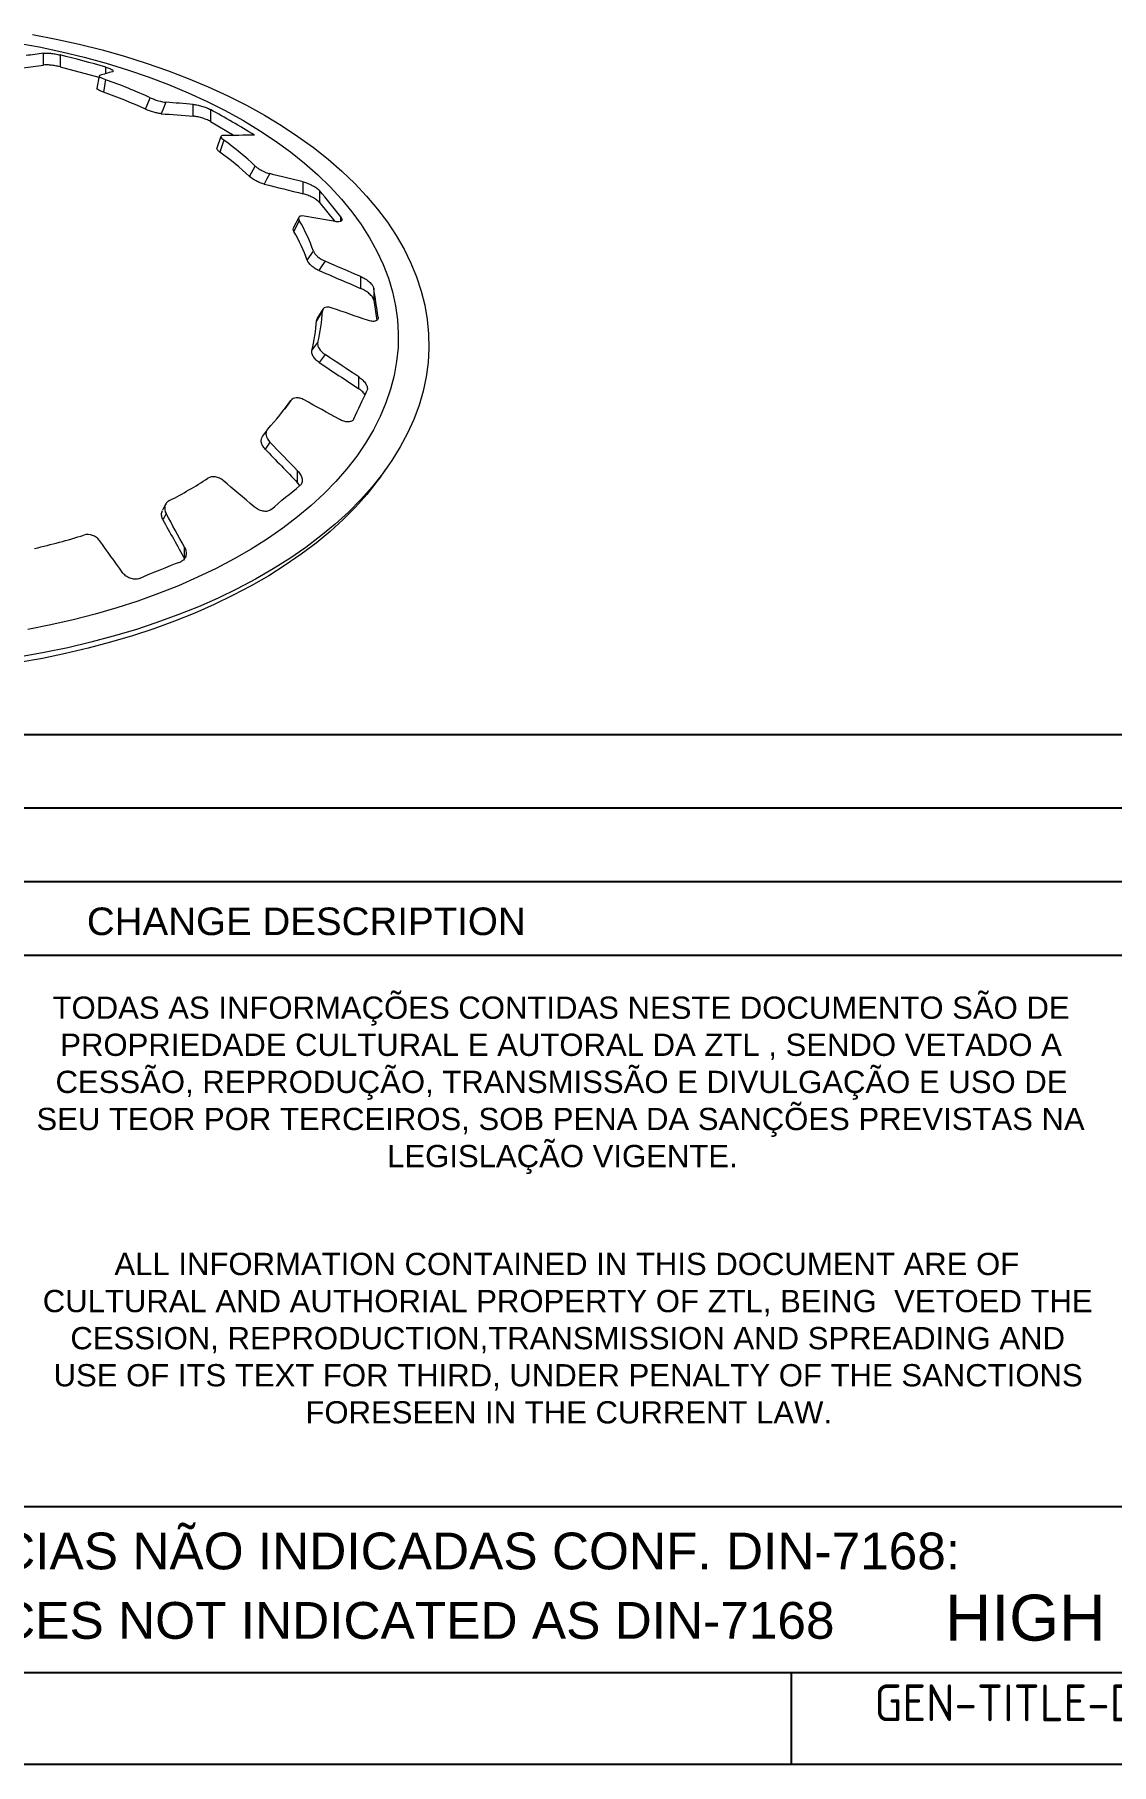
# Model space of a CAD drawing. Header units: millimetres. Extents: x 4510 to 4691, y 1198 to 1451.
# Drawn here: x 4570.6 to 4623.3, y 1197.9 to 1282.5 of the extents above; entities that cross this region are included whole.
import ezdxf
from ezdxf.enums import TextEntityAlignment as Align

# ---------------------------------------------------------------- set-up
doc = ezdxf.new("R2010")
doc.units = ezdxf.units.MM
doc.styles.add('ACISOTS', font='isocp.shx', dxfattribs={"height": 1})
doc.styles.get("Standard").update_dxf_attribs({"font": 'arial.ttf'})

msp = doc.modelspace()

# ---------------------------------------------------------------- linework, layer by layer
at = {"color": 7, "linetype": 'Continuous', "lineweight": 15}
for p, q in [((4571.022, 1281.057), (4571.022, 1281.637)), ((4571.831, 1281.55), (4571.831, 1280.97)), ((4571.831, 1280.97), (4573.725, 1280.46)), ((4573.736, 1280.522), (4573.629, 1279.91)), ((4574.056, 1280.341), (4573.948, 1279.729)), ((4576.013, 1278.894), (4576.242, 1279.458)), ((4578.34, 1278.553), (4578.34, 1279.133)), ((4579.189, 1278.877), (4579.189, 1278.297)), ((4579.189, 1278.297), (4580.356, 1277.615)), ((4579.699, 1277.567), (4579.502, 1276.986)), ((4579.85, 1277.375), (4579.652, 1276.794)), ((4581.098, 1275.602), (4581.38, 1276.113)), ((4583.733, 1274.756), (4583.733, 1275.336)), ((4584.52, 1274.913), (4584.52, 1274.333)), ((4584.52, 1274.333), (4585.275, 1273.398)), ((4583.507, 1273.603), (4583.243, 1273.068)), ((4583.536, 1273.444), (4583.272, 1272.91)), ((4583.925, 1271.504), (4584.227, 1271.956)), ((4586.551, 1270.122), (4586.551, 1270.702)), ((4587.18, 1270.136), (4587.18, 1269.556)), ((4584.672, 1269.022), (4584.373, 1268.545)), ((4584.696, 1269.115), (4584.398, 1268.638)), ((4587.18, 1269.556), (4587.331, 1268.563)), ((4584.373, 1268.545), (4584.404, 1268.634)), ((4584.153, 1267.095), (4584.439, 1267.487)), ((4586.454, 1265.212), (4586.454, 1265.792)), ((4583.119, 1264.642), (4582.822, 1264.226)), ((4581.96, 1263.214), (4581.726, 1262.875)), ((4587.525, 1260.928), (4587.799, 1261.312)), ((4583.453, 1260.617), (4583.453, 1261.197)), ((4583.567, 1260.475), (4583.453, 1260.617)), ((4576.992, 1259.567), (4576.838, 1259.268)), ((4577.912, 1256.892), (4577.912, 1257.472))]:
    msp.add_line(p, q, dxfattribs=at)
at = {"color": 8, "linetype": 'Continuous', "lineweight": 15}
for p, q in [((4574.066, 1280.636), (4574.066, 1280.948)), ((4585.562, 1273.407), (4585.562, 1273.623))]:
    msp.add_line(p, q, dxfattribs=at)
for p, q in [((4528.431, 1248.301), (4686.831, 1248.301)), ((4528.431, 1248.301), (4642.954, 1248.301)), ((4642.954, 1244.701), (4528.431, 1244.701)), ((4528.431, 1241.101), (4642.954, 1241.101)), ((4528.431, 1237.501), (4623.831, 1237.501)), ((4623.831, 1210.501), (4528.431, 1210.501)), ((4528.431, 1202.401), (4686.831, 1202.401)), ((4528.431, 1202.401), (4686.831, 1202.401))]:
    msp.add_line(p, q)
at = {"color": 135, "lineweight": 25}
for p, q in [((4607.631, 1197.901), (4607.631, 1202.401)), ((4691.331, 1197.901), (4510.431, 1197.901))]:
    msp.add_line(p, q, dxfattribs=at)
at = {"color": 7, "linetype": 'Continuous', "lineweight": 15, "flags": 128}
for points in [[(4570.475, 1282.546), (4571.63, 1282.325), (4572.766, 1282.074), (4573.882, 1281.795), (4574.976, 1281.487), (4576.045, 1281.151), (4577.087, 1280.789), (4578.101, 1280.4), (4579.084, 1279.986), (4580.034, 1279.548), (4580.949, 1279.085), (4581.828, 1278.599)], [(4569.682, 1282.147), (4570.81, 1281.94), (4571.921, 1281.704), (4573.012, 1281.439), (4574.081, 1281.146), (4575.126, 1280.824), (4576.144, 1280.476), (4577.134, 1280.101), (4578.093, 1279.701), (4579.02, 1279.276), (4579.912, 1278.827), (4580.768, 1278.355)], [(4577.01, 1279.237), (4576.893, 1278.95), (4576.781, 1278.675)], [(4581.828, 1278.599), (4582.67, 1278.092), (4583.471, 1277.563), (4584.231, 1277.015), (4584.948, 1276.447), (4585.622, 1275.862), (4586.249, 1275.261), (4586.83, 1274.644), (4587.363, 1274.012), (4587.848, 1273.368), (4588.282, 1272.712), (4588.666, 1272.045), (4588.998, 1271.369), (4589.278, 1270.686), (4589.505, 1269.996), (4589.68, 1269.301), (4589.801, 1268.602), (4589.868, 1267.9), (4589.881, 1267.198), (4589.841, 1266.496), (4589.747, 1265.796), (4589.599, 1265.099), (4589.398, 1264.406), (4589.144, 1263.719), (4588.838, 1263.039), (4588.48, 1262.368), (4588.071, 1261.706), (4587.612, 1261.056), (4587.103, 1260.418), (4586.546, 1259.793), (4585.941, 1259.184), (4585.291, 1258.59), (4584.595, 1258.014), (4583.856, 1257.456), (4583.075, 1256.917), (4582.254, 1256.399), (4581.394, 1255.903), (4580.496, 1255.428), (4579.563, 1254.977), (4578.596, 1254.551), (4577.598, 1254.149), (4576.57, 1253.774), (4575.514, 1253.425), (4574.432, 1253.103), (4573.327, 1252.81), (4572.2, 1252.544), (4571.054, 1252.308), (4569.892, 1252.102)], [(4580.768, 1278.355), (4581.586, 1277.86), (4582.363, 1277.345), (4583.1, 1276.811), (4583.794, 1276.257), (4584.443, 1275.685), (4585.046, 1275.098), (4585.603, 1274.494), (4586.111, 1273.877), (4586.57, 1273.248), (4586.979, 1272.606), (4587.337, 1271.955), (4587.644, 1271.295), (4587.898, 1270.628), (4588.099, 1269.954), (4588.247, 1269.276), (4588.341, 1268.595), (4588.381, 1267.912), (4588.368, 1267.229), (4588.301, 1266.547), (4588.179, 1265.867), (4588.005, 1265.191), (4587.777, 1264.52), (4587.497, 1263.856), (4587.165, 1263.201), (4586.781, 1262.554), (4586.347, 1261.919), (4585.863, 1261.295), (4585.33, 1260.685), (4584.75, 1260.089), (4584.124, 1259.509), (4583.452, 1258.947), (4582.737, 1258.402), (4581.98, 1257.877), (4581.182, 1257.372), (4580.345, 1256.889), (4579.47, 1256.428), (4578.561, 1255.991), (4577.618, 1255.578), (4576.643, 1255.191), (4575.638, 1254.829), (4574.607, 1254.494), (4573.55, 1254.187), (4572.469, 1253.907), (4571.368, 1253.657), (4570.248, 1253.435)], [(4582.093, 1275.742), (4581.949, 1275.482), (4581.81, 1275.232)], [(4584.798, 1271.454), (4584.644, 1271.224), (4584.496, 1271.003)], [(4584.8, 1266.89), (4584.655, 1266.691), (4584.515, 1266.5)], [(4582.098, 1262.602), (4581.979, 1262.429), (4581.864, 1262.264)], [(4587.525, 1260.928), (4587.339, 1260.675), (4586.836, 1260.044), (4586.285, 1259.426), (4585.687, 1258.823), (4585.043, 1258.236), (4584.355, 1257.666), (4583.624, 1257.114), (4582.852, 1256.581), (4582.039, 1256.069), (4581.188, 1255.577), (4580.3, 1255.108), (4579.377, 1254.662), (4578.421, 1254.24), (4577.434, 1253.843), (4576.417, 1253.472), (4575.372, 1253.127), (4574.302, 1252.808), (4573.209, 1252.518), (4572.094, 1252.256), (4570.961, 1252.022), (4569.81, 1251.817)], [(4577.018, 1259.105), (4576.939, 1258.953), (4576.864, 1258.807)]]:
    msp.add_lwpolyline(points, dxfattribs=at)
at = {"color": 7, "linetype": 'Continuous', "lineweight": 15}
for centre, radius, start, end in [((4565.181, 1255.239), 26.624, 65.4531, 70.52769), ((4565.144, 1254.977), 26.271, 65.56079, 70.42), ((4570.543, 1264.527), 15.864, 46.91217, 54.07992), ((4570.435, 1264.142), 15.653, 47.06425, 53.92785), ((4575.766, 1268.933), 8.985, 19.66142, 30.1355), ((4575.589, 1268.489), 8.864, 19.88338, 29.91355), ((4577.065, 1269.39), 7.616, 345.53457, 357.2301), ((4576.87, 1268.941), 7.513, 345.78223, 356.98243), ((4573.437, 1271.309), 11.755, 316.69303, 325.44746), ((4567.63, 1278.463), 21.013, 297.02612, 302.96851), ((4563.5, 1288.522), 31.913, 282.81802, 287.31499)]:
    msp.add_arc(centre, radius, start, end, dxfattribs=at)
for points in [[(4571.022, 1281.637), (4570.736, 1281.597), (4570.449, 1281.558), (4570.163, 1281.518)], [(4574.066, 1280.948), (4573.321, 1281.166), (4572.576, 1281.367), (4571.831, 1281.55)], [(4570.015, 1280.917), (4570.351, 1280.964), (4570.686, 1281.011), (4571.022, 1281.057)], [(4574.387, 1280.731), (4574.181, 1280.67), (4573.975, 1280.609), (4573.768, 1280.548)], [(4578.34, 1279.133), (4577.897, 1279.168), (4577.453, 1279.203), (4577.01, 1279.237)], [(4576.781, 1278.675), (4577.301, 1278.635), (4577.82, 1278.594), (4578.34, 1278.553)], [(4581.342, 1277.619), (4580.626, 1278.064), (4579.908, 1278.484), (4579.189, 1278.877)], [(4581.342, 1277.619), (4580.836, 1277.617), (4580.33, 1277.616), (4579.823, 1277.613)], [(4583.733, 1275.336), (4583.186, 1275.471), (4582.64, 1275.607), (4582.093, 1275.742)], [(4581.81, 1275.232), (4582.451, 1275.073), (4583.092, 1274.915), (4583.733, 1274.756)], [(4585.562, 1273.623), (4585.214, 1274.071), (4584.867, 1274.501), (4584.52, 1274.913)], [(4585.302, 1273.393), (4584.793, 1273.482), (4584.283, 1273.572), (4583.774, 1273.661)], [(4586.551, 1270.702), (4585.967, 1270.953), (4585.382, 1271.204), (4584.798, 1271.454)], [(4584.496, 1271.003), (4585.181, 1270.71), (4585.866, 1270.416), (4586.551, 1270.122)], [(4587.395, 1268.718), (4587.324, 1269.208), (4587.252, 1269.681), (4587.18, 1270.136)], [(4586.874, 1268.567), (4586.298, 1268.767), (4585.721, 1268.967), (4585.145, 1269.166)], [(4584.515, 1266.5), (4585.161, 1266.071), (4585.807, 1265.641), (4586.454, 1265.212)], [(4586.454, 1265.792), (4585.903, 1266.158), (4585.351, 1266.525), (4584.8, 1266.89)], [(4585.493, 1263.722), (4584.919, 1264.039), (4584.345, 1264.356), (4583.77, 1264.672)], [(4586.212, 1263.746), (4586.425, 1264.222), (4586.638, 1264.681), (4586.85, 1265.121)], [(4581.864, 1262.264), (4582.394, 1261.715), (4582.924, 1261.166), (4583.453, 1260.617)], [(4583.453, 1261.197), (4583.002, 1261.665), (4582.55, 1262.134), (4582.098, 1262.602)], [(4581.324, 1259.441), (4580.821, 1259.868), (4580.319, 1260.294), (4579.816, 1260.721)], [(4582.155, 1259.308), (4582.626, 1259.714), (4583.098, 1260.103), (4583.569, 1260.474)], [(4576.864, 1258.807), (4577.213, 1258.169), (4577.563, 1257.53), (4577.912, 1256.892)], [(4577.912, 1257.472), (4577.614, 1258.016), (4577.316, 1258.561), (4577.018, 1259.105)], [(4574.87, 1256.242), (4574.5, 1256.758), (4574.13, 1257.273), (4573.759, 1257.788)], [(4575.712, 1255.938), (4576.386, 1256.228), (4577.059, 1256.501), (4577.733, 1256.755)]]:
    msp.add_open_spline(points, degree=3, dxfattribs=at)
for points, knots in [([(4571.022, 1281.637), (4571.058, 1281.642), (4571.104, 1281.644), (4571.218, 1281.642), (4571.284, 1281.638), (4571.431, 1281.623), (4571.51, 1281.613), (4571.674, 1281.585), (4571.755, 1281.568), (4571.831, 1281.55)], [0, 0, 0, 0, 0.25, 0.25, 0.5, 0.5, 0.75, 0.75, 1, 1, 1, 1]), ([(4571.831, 1280.97), (4571.793, 1280.979), (4571.754, 1280.988), (4571.675, 1281.004), (4571.633, 1281.012), (4571.512, 1281.032), (4571.432, 1281.043), (4571.285, 1281.058), (4571.218, 1281.062), (4571.105, 1281.064), (4571.058, 1281.062), (4571.022, 1281.057)], [0, 0, 0, 0, 0.125, 0.125, 0.25, 0.25, 0.5, 0.5, 0.75, 0.75, 1, 1, 1, 1]), ([(4574.066, 1280.948), (4574.104, 1280.937), (4574.139, 1280.926), (4574.205, 1280.903), (4574.236, 1280.891), (4574.318, 1280.857), (4574.36, 1280.835), (4574.414, 1280.795), (4574.427, 1280.778), (4574.426, 1280.75), (4574.413, 1280.738), (4574.387, 1280.731)], [0, 0, 0, 0, 0.125, 0.125, 0.25, 0.25, 0.5, 0.5, 0.75, 0.75, 1, 1, 1, 1]), ([(4573.948, 1279.729), (4573.891, 1279.751), (4573.777, 1279.794), (4573.671, 1279.854), (4573.622, 1279.894), (4573.634, 1279.906), (4573.636, 1279.909)], [0, 0, 0, 0, 0.307851, 0.615729, 0.922889, 1, 1, 1, 1]), ([(4573.768, 1280.548), (4573.745, 1280.541), (4573.735, 1280.53), (4573.738, 1280.503), (4573.753, 1280.487), (4573.832, 1280.431), (4573.93, 1280.386), (4574.056, 1280.341)], [0, 0, 0, 0, 0.25, 0.25, 0.5, 0.5, 1, 1, 1, 1]), ([(4576.242, 1279.458), (4576.3, 1279.431), (4576.363, 1279.405), (4576.499, 1279.355), (4576.569, 1279.333), (4576.779, 1279.272), (4576.911, 1279.245), (4577.01, 1279.237)], [0, 0, 0, 0, 0.25, 0.25, 0.5, 0.5, 1, 1, 1, 1]), ([(4578.34, 1279.133), (4578.395, 1279.129), (4578.458, 1279.12), (4578.599, 1279.092), (4578.673, 1279.074), (4578.83, 1279.028), (4578.909, 1279.001), (4579.06, 1278.942), (4579.13, 1278.91), (4579.189, 1278.877)], [0, 0, 0, 0, 0.25, 0.25, 0.5, 0.5, 0.75, 0.75, 1, 1, 1, 1]), ([(4576.781, 1278.675), (4576.731, 1278.679), (4576.675, 1278.687), (4576.548, 1278.713), (4576.48, 1278.73), (4576.271, 1278.79), (4576.129, 1278.842), (4576.013, 1278.894)], [0, 0, 0, 0, 0.25, 0.25, 0.5, 0.5, 1, 1, 1, 1]), ([(4579.189, 1278.297), (4579.159, 1278.313), (4579.127, 1278.329), (4579.059, 1278.361), (4579.023, 1278.376), (4578.91, 1278.421), (4578.83, 1278.448), (4578.675, 1278.493), (4578.599, 1278.512), (4578.459, 1278.539), (4578.395, 1278.549), (4578.34, 1278.553)], [0, 0, 0, 0, 0.125, 0.125, 0.25, 0.25, 0.5, 0.5, 0.75, 0.75, 1, 1, 1, 1]), ([(4579.823, 1277.613), (4579.78, 1277.613), (4579.748, 1277.607), (4579.706, 1277.584), (4579.697, 1277.567), (4579.704, 1277.502), (4579.758, 1277.442), (4579.85, 1277.375)], [0, 0, 0, 0, 0.25, 0.25, 0.5, 0.5, 1, 1, 1, 1]), ([(4579.652, 1276.794), (4579.613, 1276.825), (4579.537, 1276.887), (4579.494, 1276.953), (4579.508, 1276.975), (4579.512, 1276.982)], [0, 0, 0, 0, 0.412242, 0.82452, 1, 1, 1, 1]), ([(4581.81, 1275.232), (4581.749, 1275.247), (4581.685, 1275.268), (4581.551, 1275.32), (4581.484, 1275.35), (4581.29, 1275.452), (4581.175, 1275.529), (4581.098, 1275.602)], [0, 0, 0, 0, 0.25, 0.25, 0.5, 0.5, 1, 1, 1, 1]), ([(4581.38, 1276.113), (4581.419, 1276.077), (4581.466, 1276.04), (4581.576, 1275.965), (4581.637, 1275.929), (4581.831, 1275.827), (4581.971, 1275.772), (4582.093, 1275.742)], [0, 0, 0, 0, 0.25, 0.25, 0.5, 0.5, 1, 1, 1, 1]), ([(4583.733, 1275.336), (4583.801, 1275.318), (4583.873, 1275.296), (4584.023, 1275.238), (4584.098, 1275.205), (4584.245, 1275.128), (4584.313, 1275.087), (4584.435, 1274.999), (4584.484, 1274.955), (4584.52, 1274.913)], [0, 0, 0, 0, 0.25, 0.25, 0.5, 0.5, 0.75, 0.75, 1, 1, 1, 1]), ([(4584.52, 1274.333), (4584.502, 1274.354), (4584.481, 1274.375), (4584.432, 1274.419), (4584.405, 1274.441), (4584.315, 1274.506), (4584.245, 1274.548), (4584.1, 1274.624), (4584.023, 1274.658), (4583.874, 1274.715), (4583.801, 1274.739), (4583.733, 1274.756)], [0, 0, 0, 0, 0.125, 0.125, 0.25, 0.25, 0.5, 0.5, 0.75, 0.75, 1, 1, 1, 1]), ([(4583.272, 1272.91), (4583.254, 1272.948), (4583.224, 1273.01), (4583.245, 1273.049), (4583.253, 1273.064)], [0, 0, 0, 0, 0.6143434, 1, 1, 1, 1]), ([(4583.774, 1273.661), (4583.717, 1273.671), (4583.667, 1273.673), (4583.584, 1273.663), (4583.552, 1273.65), (4583.488, 1273.591), (4583.49, 1273.525), (4583.536, 1273.444)], [0, 0, 0, 0, 0.25, 0.25, 0.5, 0.5, 1, 1, 1, 1]), ([(4585.562, 1273.623), (4585.579, 1273.6), (4585.593, 1273.579), (4585.612, 1273.538), (4585.618, 1273.519), (4585.623, 1273.466), (4585.611, 1273.438), (4585.559, 1273.398), (4585.52, 1273.386), (4585.423, 1273.378), (4585.366, 1273.382), (4585.302, 1273.393)], [0, 0, 0, 0, 0.125, 0.125, 0.25, 0.25, 0.5, 0.5, 0.75, 0.75, 1, 1, 1, 1]), ([(4584.496, 1271.003), (4584.431, 1271.031), (4584.367, 1271.065), (4584.242, 1271.144), (4584.184, 1271.187), (4584.029, 1271.324), (4583.955, 1271.421), (4583.925, 1271.504)], [0, 0, 0, 0, 0.25, 0.25, 0.5, 0.5, 1, 1, 1, 1]), ([(4584.227, 1271.956), (4584.242, 1271.914), (4584.267, 1271.87), (4584.338, 1271.776), (4584.382, 1271.729), (4584.538, 1271.592), (4584.668, 1271.51), (4584.798, 1271.454)], [0, 0, 0, 0, 0.25, 0.25, 0.5, 0.5, 1, 1, 1, 1]), ([(4586.551, 1270.702), (4586.624, 1270.671), (4586.696, 1270.633), (4586.838, 1270.546), (4586.904, 1270.499), (4587.023, 1270.395), (4587.073, 1270.341), (4587.149, 1270.234), (4587.173, 1270.182), (4587.18, 1270.136)], [0, 0, 0, 0, 0.25, 0.25, 0.5, 0.5, 0.75, 0.75, 1, 1, 1, 1]), ([(4587.18, 1269.556), (4587.177, 1269.579), (4587.169, 1269.603), (4587.146, 1269.654), (4587.13, 1269.68), (4587.074, 1269.76), (4587.023, 1269.815), (4586.905, 1269.918), (4586.838, 1269.966), (4586.697, 1270.053), (4586.624, 1270.091), (4586.551, 1270.122)], [0, 0, 0, 0, 0.125, 0.125, 0.25, 0.25, 0.5, 0.5, 0.75, 0.75, 1, 1, 1, 1]), ([(4585.145, 1269.166), (4585.081, 1269.189), (4585.019, 1269.202), (4584.905, 1269.212), (4584.855, 1269.208), (4584.726, 1269.168), (4584.676, 1269.107), (4584.672, 1269.022)], [0, 0, 0, 0, 0.25, 0.25, 0.5, 0.5, 1, 1, 1, 1]), ([(4587.395, 1268.718), (4587.399, 1268.693), (4587.398, 1268.67), (4587.389, 1268.628), (4587.381, 1268.609), (4587.344, 1268.56), (4587.305, 1268.537), (4587.206, 1268.512), (4587.146, 1268.51), (4587.017, 1268.525), (4586.946, 1268.542), (4586.874, 1268.567)], [0, 0, 0, 0, 0.125, 0.125, 0.25, 0.25, 0.5, 0.5, 0.75, 0.75, 1, 1, 1, 1]), ([(4584.439, 1267.487), (4584.428, 1267.445), (4584.429, 1267.398), (4584.452, 1267.295), (4584.474, 1267.241), (4584.573, 1267.078), (4584.677, 1266.972), (4584.8, 1266.89)], [0, 0, 0, 0, 0.25, 0.25, 0.5, 0.5, 1, 1, 1, 1]), ([(4584.515, 1266.5), (4584.453, 1266.541), (4584.397, 1266.587), (4584.297, 1266.688), (4584.255, 1266.741), (4584.157, 1266.904), (4584.132, 1267.011), (4584.153, 1267.095)], [0, 0, 0, 0, 0.25, 0.25, 0.5, 0.5, 1, 1, 1, 1]), ([(4586.454, 1265.792), (4586.523, 1265.746), (4586.587, 1265.695), (4586.703, 1265.582), (4586.752, 1265.522), (4586.829, 1265.399), (4586.855, 1265.337), (4586.877, 1265.219), (4586.872, 1265.166), (4586.85, 1265.121)], [0, 0, 0, 0, 0.25, 0.25, 0.5, 0.5, 0.75, 0.75, 1, 1, 1, 1]), ([(4583.77, 1264.672), (4583.706, 1264.708), (4583.641, 1264.734), (4583.51, 1264.769), (4583.446, 1264.776), (4583.269, 1264.768), (4583.173, 1264.722), (4583.119, 1264.642)], [0, 0, 0, 0, 0.25, 0.25, 0.5, 0.5, 1, 1, 1, 1]), ([(4586.759, 1264.924), (4586.755, 1264.93), (4586.719, 1264.991), (4586.614, 1265.094), (4586.504, 1265.175), (4586.454, 1265.212)], [0, 0, 0, 0, 0.0599844, 0.5618492, 1, 1, 1, 1]), ([(4581.991, 1263.246), (4581.956, 1263.209), (4581.931, 1263.164), (4581.904, 1263.061), (4581.902, 1263.006), (4581.931, 1262.83), (4581.997, 1262.706), (4582.098, 1262.602)], [0, 0, 0, 0, 0.25, 0.25, 0.5, 0.5, 1, 1, 1, 1]), ([(4586.212, 1263.746), (4586.201, 1263.722), (4586.187, 1263.7), (4586.15, 1263.663), (4586.128, 1263.647), (4586.054, 1263.609), (4585.993, 1263.597), (4585.859, 1263.596), (4585.786, 1263.607), (4585.639, 1263.65), (4585.565, 1263.682), (4585.493, 1263.722)], [0, 0, 0, 0, 0.125, 0.125, 0.25, 0.25, 0.5, 0.5, 0.75, 0.75, 1, 1, 1, 1]), ([(4581.864, 1262.264), (4581.82, 1262.316), (4581.733, 1262.421), (4581.671, 1262.596), (4581.665, 1262.755), (4581.711, 1262.835), (4581.733, 1262.872)], [0, 0, 0, 0, 0.258032, 0.516047, 0.774532, 1, 1, 1, 1]), ([(4579.816, 1260.721), (4579.76, 1260.768), (4579.699, 1260.808), (4579.566, 1260.869), (4579.498, 1260.89), (4579.293, 1260.921), (4579.163, 1260.897), (4579.064, 1260.833)], [0, 0, 0, 0, 0.25, 0.25, 0.5, 0.5, 1, 1, 1, 1]), ([(4583.453, 1261.197), (4583.51, 1261.138), (4583.558, 1261.076), (4583.634, 1260.943), (4583.661, 1260.876), (4583.686, 1260.742), (4583.685, 1260.678), (4583.65, 1260.561), (4583.617, 1260.512), (4583.569, 1260.474)], [0, 0, 0, 0, 0.25, 0.25, 0.5, 0.5, 0.75, 0.75, 1, 1, 1, 1]), ([(4577.178, 1259.744), (4577.123, 1259.716), (4577.076, 1259.679), (4577.002, 1259.586), (4576.975, 1259.534), (4576.931, 1259.359), (4576.951, 1259.227), (4577.018, 1259.105)], [0, 0, 0, 0, 0.25, 0.25, 0.5, 0.5, 1, 1, 1, 1]), ([(4576.864, 1258.807), (4576.839, 1258.866), (4576.788, 1258.984), (4576.787, 1259.148), (4576.831, 1259.231), (4576.848, 1259.264)], [0, 0, 0, 0, 0.376096, 0.752167, 1, 1, 1, 1]), ([(4582.155, 1259.308), (4582.131, 1259.287), (4582.104, 1259.27), (4582.045, 1259.243), (4582.012, 1259.232), (4581.909, 1259.212), (4581.833, 1259.213), (4581.68, 1259.242), (4581.603, 1259.269), (4581.456, 1259.342), (4581.387, 1259.388), (4581.324, 1259.441)], [0, 0, 0, 0, 0.125, 0.125, 0.25, 0.25, 0.5, 0.5, 0.75, 0.75, 1, 1, 1, 1]), ([(4573.759, 1257.788), (4573.718, 1257.846), (4573.668, 1257.897), (4573.55, 1257.984), (4573.485, 1258.018), (4573.277, 1258.091), (4573.128, 1258.095), (4572.998, 1258.055)], [0, 0, 0, 0, 0.25, 0.25, 0.5, 0.5, 1, 1, 1, 1]), ([(4577.912, 1257.472), (4577.949, 1257.403), (4577.975, 1257.333), (4578.002, 1257.19), (4578.003, 1257.12), (4577.975, 1256.986), (4577.946, 1256.925), (4577.858, 1256.821), (4577.801, 1256.781), (4577.733, 1256.755)], [0, 0, 0, 0, 0.25, 0.25, 0.5, 0.5, 0.75, 0.75, 1, 1, 1, 1]), ([(4575.712, 1255.938), (4575.678, 1255.924), (4575.642, 1255.913), (4575.567, 1255.899), (4575.528, 1255.896), (4575.409, 1255.899), (4575.327, 1255.916), (4575.174, 1255.975), (4575.102, 1256.017), (4574.973, 1256.119), (4574.917, 1256.178), (4574.87, 1256.242)], [0, 0, 0, 0, 0.125, 0.125, 0.25, 0.25, 0.5, 0.5, 0.75, 0.75, 1, 1, 1, 1])]:
    msp.add_open_spline(points, degree=3, knots=knots, dxfattribs=at)

# ---------------------------------------------------------------- texts
for s, height, p in [('CHANGE DESCRIPTION', 1.35, (4573.14, 1238.482)), ('TOLERÂNCIAS NÃO INDICADAS CONF. DIN-7168:', 1.8, (4556.921, 1207.445)), ('TOLERANCES NOT INDICATED AS DIN-7168', 1.8, (4556.921, 1204.048))]:
    msp.add_text(s, height=height).set_placement(p)
at = {"linetype": 'Continuous', "char_height": 1.089, "attachment_point": 1}
for s, width, insert in [('\\pi1.1295;TODAS AS INFORMAÇÕES CONTIDAS NESTE DOCUMENTO SÃO DE \\P\\pi1.5065;PROPRIEDADE CULTURAL E AUTORAL DA ZTL , SENDO VETADO A \\P\\pi1.274;CESSÃO, REPRODUÇÃO, TRANSMISSÃO E DIVULGAÇÃO E USO DE \\P\\pi0.34021;SEU TEOR POR TERCEIROS, SOB PENA DA SANÇÕES PREVISTAS NA \\P\\pi17.505;LEGISLAÇÃO VIGENTE.', 51.92805, (4570.33, 1235.475)), ('\\pi3.5499;ALL INFORMATION CONTAINED IN THIS DOCUMENT ARE OF \\P\\pi0.041443;CULTURAL AND AUTHORIAL PROPERTY OF ZTL, BEING  VETOED THE \\P\\pi1.3942;CESSION, REPRODUCTION,TRANSMISSION AND SPREADING AND \\P\\pi0.57109;USE OF ITS TEXT FOR THIRD, UNDER PENALTY OF THE SANCTIONS \\P\\pi12.898;FORESEEN IN THE CURRENT LAW.', 51.32011, (4570.938, 1222.935))]:
    msp.add_mtext_dynamic_manual_height_columns(s, width=width, gutter_width=12.5, heights=[0], dxfattribs=dict(at, insert=insert))
msp.add_attdef('HIGH', text='', height=2.25).set_placement((4619.068, 1205.082), align=Align.MIDDLE_CENTER)
at = {"color": 135, "style": 'ACISOTS'}
msp.add_attdef('GEN-TITLE-DWG{30.6}', (4611.684, 1200.013), '', height=1.8, dxfattribs=at)

doc.saveas('drawing.dxf')
